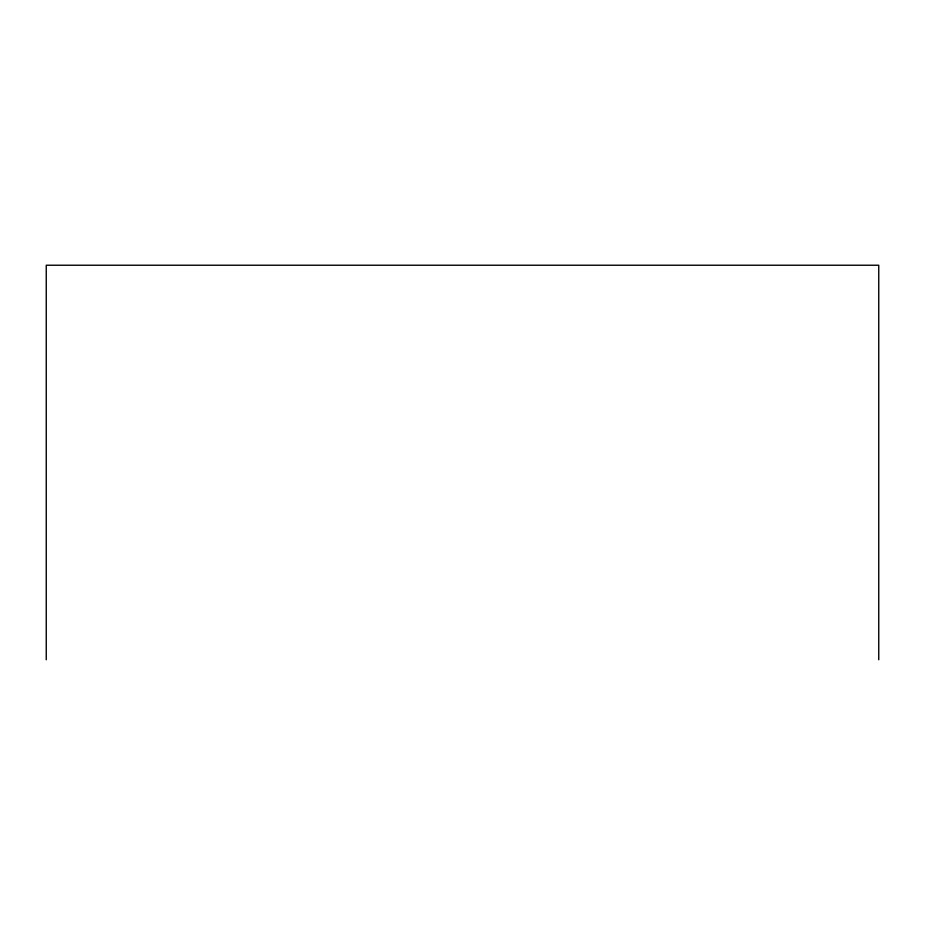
<?xml version="1.0" encoding="UTF-8"?>
<svg xmlns="http://www.w3.org/2000/svg" width="925" height="925" viewBox="0 0 925 925"><rect width="100%" height="100%" fill="white"/><g stroke="black" fill="none" stroke-linecap="round" stroke-linejoin="round"><path stroke-width="1.39" d="M878.75 659.768L878.75 265.232L46.25 265.232L46.25 659.768"/></g></svg>
